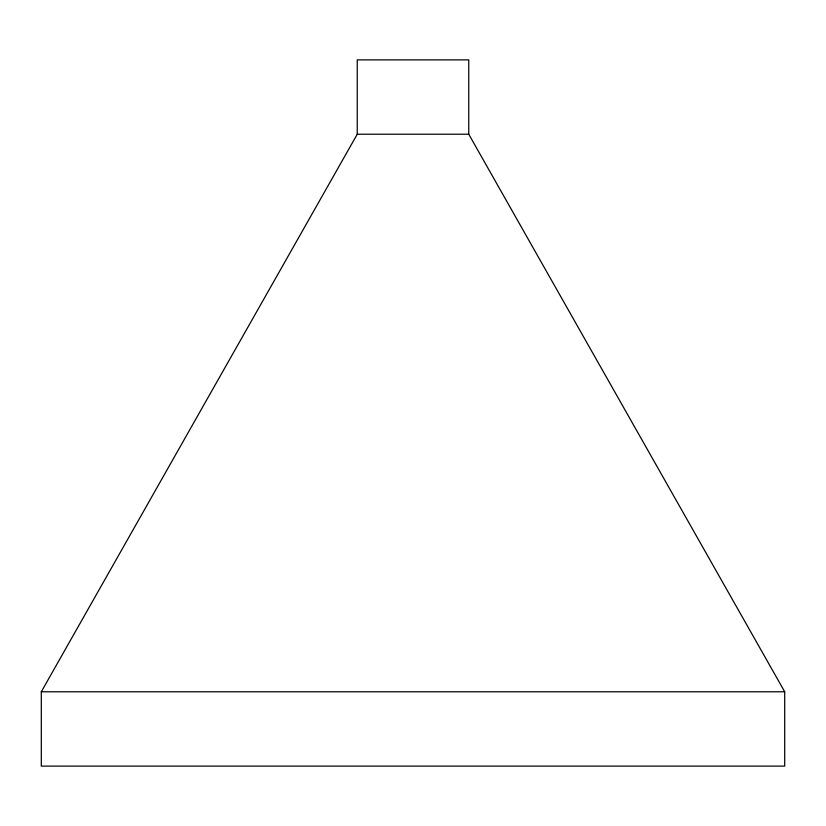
<?xml version="1.0" encoding="UTF-8"?>
<svg xmlns="http://www.w3.org/2000/svg" width="826" height="826" viewBox="0 0 826 826"><rect width="100%" height="100%" fill="white"/><g stroke="black" fill="none" stroke-linecap="round" stroke-linejoin="round"><path stroke-width="1.24" d="M41.3 691.775L357.245 134.225L357.245 59.885L468.755 59.885L468.755 134.225L784.7 691.775L784.7 766.115L41.3 766.115L41.3 691.775L784.7 691.775M357.245 134.225L468.755 134.225"/></g></svg>
